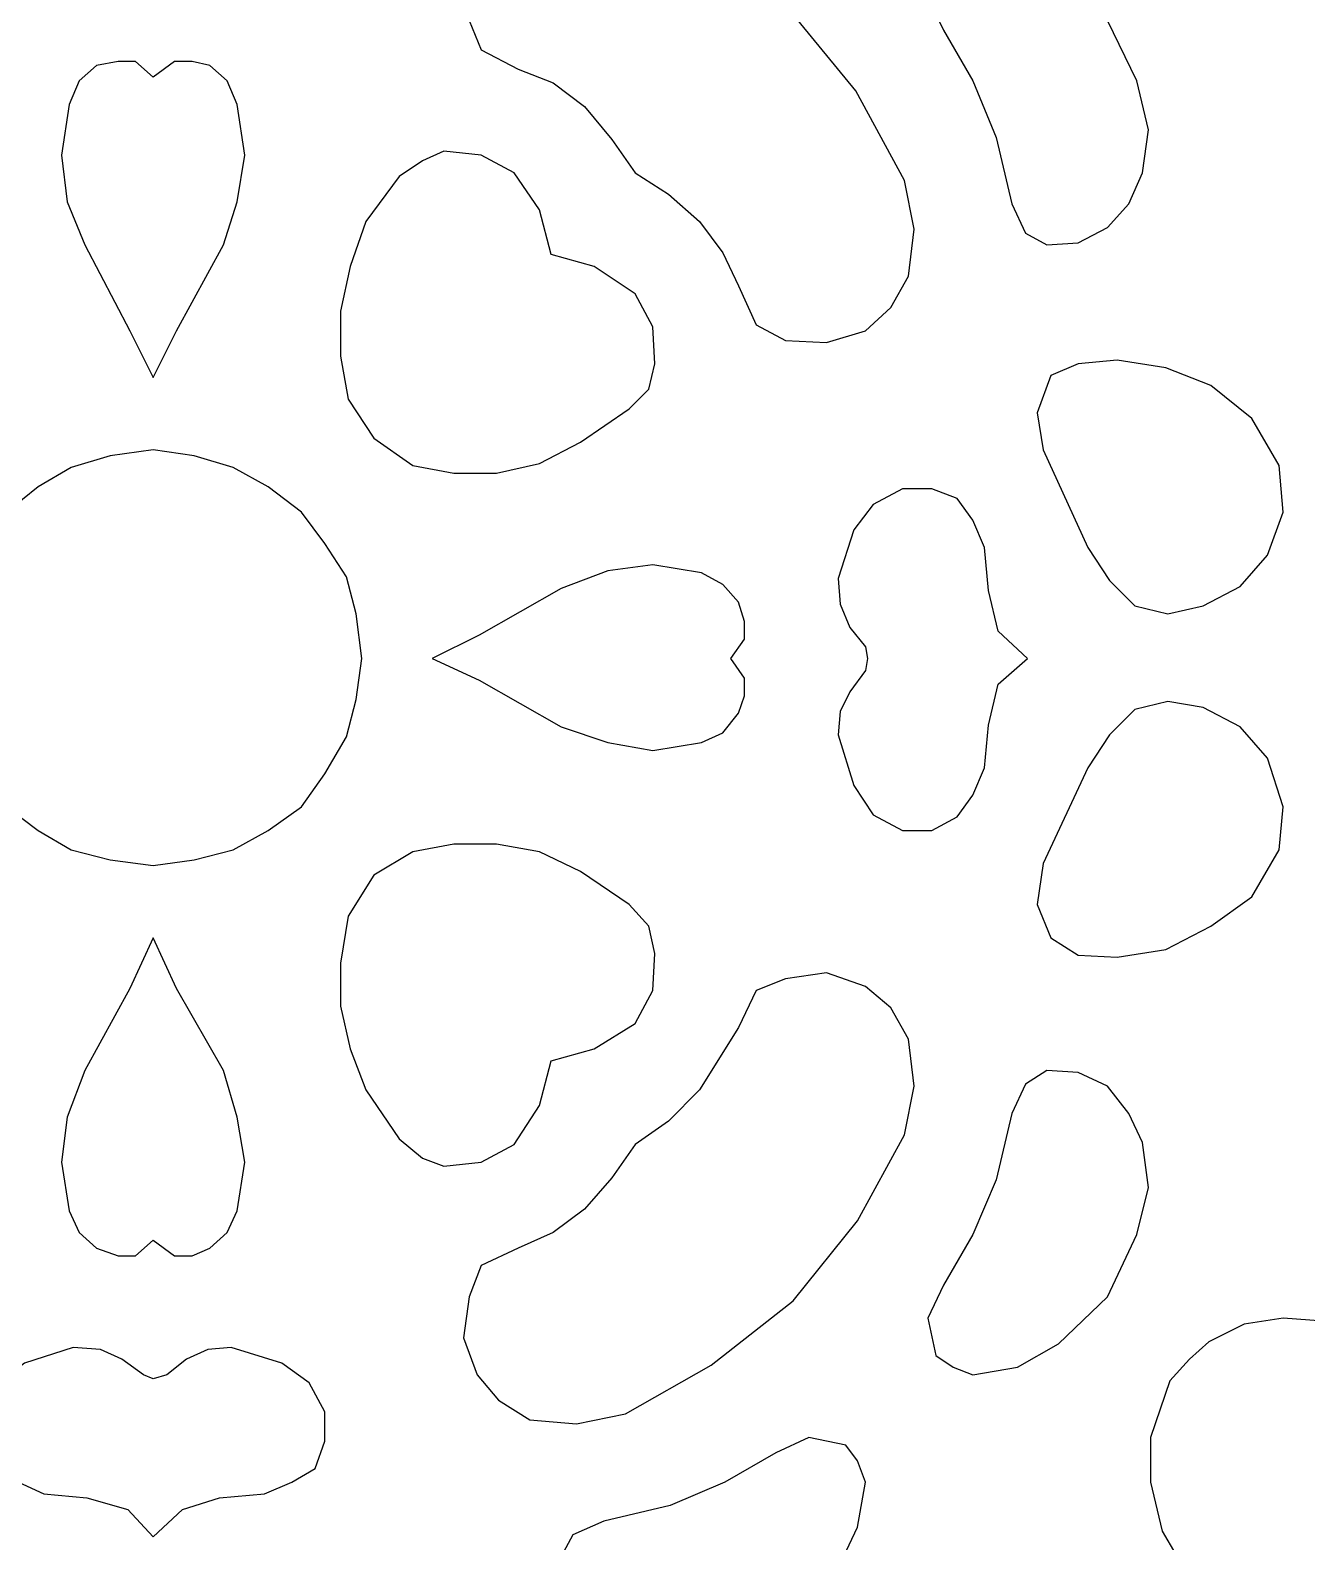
# Model space of a CAD drawing. Header units: centimetres. Extents: x 9.52 to 17.19, y -9 to -1.32.
# Drawn here: x 13.149 to 15.324, y -6.664 to -4.089 of the extents above; entities that cross this region are included whole.
import ezdxf

# ---------------------------------------------------------------- set-up
doc = ezdxf.new("R2010")
doc.units = ezdxf.units.CM
doc.header["$MEASUREMENT"] = 0
doc.layers.add('layer 1', color=7, linetype='Continuous')

msp = doc.modelspace()

# ---------------------------------------------------------------- linework, layer by layer
at = {"layer": 'layer 1', "color": 250}
for points, knots in [([(17.19217, -1.31538), (17.19217, -1.31538), (17.19217, -9.00021), (17.19217, -9.00021), (17.19217, -9.00021), (17.19217, -9.00021), (9.51732, -9.00021), (9.51732, -9.00021), (9.51732, -9.00021), (9.51732, -9.00021), (9.51732, -1.31538), (9.51732, -1.31538), (9.51732, -1.31538), (9.51732, -1.31538), (17.19217, -1.31538), (17.19217, -1.31538)], [0, 0, 0, 0, 0.2, 0.2, 0.2, 0.2, 0.4, 0.4, 0.4, 0.4, 0.6, 0.6, 0.6, 0.6, 1, 1, 1, 1]), ([(14.17942, -4.33145), (14.17942, -4.33145), (14.13952, -4.27492), (14.13952, -4.27492), (14.13952, -4.27492), (14.13952, -4.27492), (14.09296, -4.21839), (14.09296, -4.21839), (14.09296, -4.21839), (14.09296, -4.21839), (14.03976, -4.17848), (14.03976, -4.17848), (14.03976, -4.17848), (14.03976, -4.17848), (13.9799, -4.15521), (13.9799, -4.15521), (13.9799, -4.15521), (13.9799, -4.15521), (13.91672, -4.12196), (13.91672, -4.12196), (13.91672, -4.12196), (13.91672, -4.12196), (13.89677, -4.07207), (13.89677, -4.07207), (13.89677, -4.07207), (13.89677, -4.07207), (13.88679, -4.00224), (13.88679, -4.00224), (13.88679, -4.00224), (13.88679, -4.00224), (13.91007, -3.93241), (13.91007, -3.93241), (13.91007, -3.93241), (13.91007, -3.93241), (13.94665, -3.88918), (13.94665, -3.88918), (13.94665, -3.88918), (13.94665, -3.88918), (13.99986, -3.86258), (13.99986, -3.86258), (13.99986, -3.86258), (13.99986, -3.86258), (14.07967, -3.8526), (14.07967, -3.8526), (14.07967, -3.8526), (14.07967, -3.8526), (14.16279, -3.86591), (14.16279, -3.86591), (14.16279, -3.86591), (14.16279, -3.86591), (14.30911, -3.94903), (14.30911, -3.94903), (14.30911, -3.94903), (14.30911, -3.94903), (14.44877, -4.0621), (14.44877, -4.0621), (14.44877, -4.0621), (14.44877, -4.0621), (14.55518, -4.19179), (14.55518, -4.19179), (14.55518, -4.19179), (14.55518, -4.19179), (14.63832, -4.34475), (14.63832, -4.34475), (14.63832, -4.34475), (14.63832, -4.34475), (14.65494, -4.42789), (14.65494, -4.42789), (14.65494, -4.42789), (14.65494, -4.42789), (14.64497, -4.50769), (14.64497, -4.50769), (14.64497, -4.50769), (14.64497, -4.50769), (14.61504, -4.56089), (14.61504, -4.56089), (14.61504, -4.56089), (14.61504, -4.56089), (14.57181, -4.6008), (14.57181, -4.6008), (14.57181, -4.6008), (14.57181, -4.6008), (14.5053, -4.62075), (14.5053, -4.62075), (14.5053, -4.62075), (14.5053, -4.62075), (14.43547, -4.61743), (14.43547, -4.61743), (14.43547, -4.61743), (14.43547, -4.61743), (14.38559, -4.59082), (14.38559, -4.59082), (14.38559, -4.59082), (14.38559, -4.59082), (14.35567, -4.52432), (14.35567, -4.52432), (14.35567, -4.52432), (14.35567, -4.52432), (14.32906, -4.46779), (14.32906, -4.46779), (14.32906, -4.46779), (14.32906, -4.46779), (14.28916, -4.41458), (14.28916, -4.41458), (14.28916, -4.41458), (14.28916, -4.41458), (14.23595, -4.36803), (14.23595, -4.36803), (14.23595, -4.36803), (14.23595, -4.36803), (14.17942, -4.33145), (14.17942, -4.33145)], [0, 0, 0, 0, 0.0344828, 0.0344828, 0.0344828, 0.0344828, 0.0689655, 0.0689655, 0.0689655, 0.0689655, 0.1034483, 0.1034483, 0.1034483, 0.1034483, 0.137931, 0.137931, 0.137931, 0.137931, 0.1724138, 0.1724138, 0.1724138, 0.1724138, 0.2068966, 0.2068966, 0.2068966, 0.2068966, 0.2413793, 0.2413793, 0.2413793, 0.2413793, 0.2758621, 0.2758621, 0.2758621, 0.2758621, 0.3103448, 0.3103448, 0.3103448, 0.3103448, 0.3448276, 0.3448276, 0.3448276, 0.3448276, 0.3793103, 0.3793103, 0.3793103, 0.3793103, 0.4137931, 0.4137931, 0.4137931, 0.4137931, 0.4482759, 0.4482759, 0.4482759, 0.4482759, 0.4827586, 0.4827586, 0.4827586, 0.4827586, 0.5172414, 0.5172414, 0.5172414, 0.5172414, 0.5517241, 0.5517241, 0.5517241, 0.5517241, 0.5862069, 0.5862069, 0.5862069, 0.5862069, 0.6206897, 0.6206897, 0.6206897, 0.6206897, 0.6551724, 0.6551724, 0.6551724, 0.6551724, 0.6896552, 0.6896552, 0.6896552, 0.6896552, 0.7241379, 0.7241379, 0.7241379, 0.7241379, 0.7586207, 0.7586207, 0.7586207, 0.7586207, 0.7931034, 0.7931034, 0.7931034, 0.7931034, 0.8275862, 0.8275862, 0.8275862, 0.8275862, 0.862069, 0.862069, 0.862069, 0.862069, 0.8965517, 0.8965517, 0.8965517, 0.8965517, 0.9310345, 0.9310345, 0.9310345, 0.9310345, 1, 1, 1, 1]), ([(14.88107, -4.45448), (14.88107, -4.45448), (14.84449, -4.43453), (14.84449, -4.43453), (14.84449, -4.43453), (14.84449, -4.43453), (14.82121, -4.38465), (14.82121, -4.38465), (14.82121, -4.38465), (14.82121, -4.38465), (14.7946, -4.27159), (14.7946, -4.27159), (14.7946, -4.27159), (14.7946, -4.27159), (14.7547, -4.17516), (14.7547, -4.17516), (14.7547, -4.17516), (14.7547, -4.17516), (14.70482, -4.0887), (14.70482, -4.0887), (14.70482, -4.0887), (14.70482, -4.0887), (14.67822, -4.03217), (14.67822, -4.03217), (14.67822, -4.03217), (14.67822, -4.03217), (14.69152, -3.96566), (14.69152, -3.96566), (14.69152, -3.96566), (14.69152, -3.96566), (14.72145, -3.94571), (14.72145, -3.94571), (14.72145, -3.94571), (14.72145, -3.94571), (14.7547, -3.93574), (14.7547, -3.93574), (14.7547, -3.93574), (14.7547, -3.93574), (14.83119, -3.94571), (14.83119, -3.94571), (14.83119, -3.94571), (14.83119, -3.94571), (14.90102, -3.98894), (14.90102, -3.98894), (14.90102, -3.98894), (14.90102, -3.98894), (14.98415, -4.07207), (14.98415, -4.07207), (14.98415, -4.07207), (14.98415, -4.07207), (15.03403, -4.17516), (15.03403, -4.17516), (15.03403, -4.17516), (15.03403, -4.17516), (15.05398, -4.25829), (15.05398, -4.25829), (15.05398, -4.25829), (15.05398, -4.25829), (15.04401, -4.33145), (15.04401, -4.33145), (15.04401, -4.33145), (15.04401, -4.33145), (15.02073, -4.38465), (15.02073, -4.38465), (15.02073, -4.38465), (15.02073, -4.38465), (14.98415, -4.42456), (14.98415, -4.42456), (14.98415, -4.42456), (14.98415, -4.42456), (14.93427, -4.45116), (14.93427, -4.45116), (14.93427, -4.45116), (14.93427, -4.45116), (14.88107, -4.45448), (14.88107, -4.45448)], [0, 0, 0, 0, 0.05, 0.05, 0.05, 0.05, 0.1, 0.1, 0.1, 0.1, 0.15, 0.15, 0.15, 0.15, 0.2, 0.2, 0.2, 0.2, 0.25, 0.25, 0.25, 0.25, 0.3, 0.3, 0.3, 0.3, 0.35, 0.35, 0.35, 0.35, 0.4, 0.4, 0.4, 0.4, 0.45, 0.45, 0.45, 0.45, 0.5, 0.5, 0.5, 0.5, 0.55, 0.55, 0.55, 0.55, 0.6, 0.6, 0.6, 0.6, 0.65, 0.65, 0.65, 0.65, 0.7, 0.7, 0.7, 0.7, 0.75, 0.75, 0.75, 0.75, 0.8, 0.8, 0.8, 0.8, 0.85, 0.85, 0.85, 0.85, 0.9, 0.9, 0.9, 0.9, 1, 1, 1, 1]), ([(13.35807, -4.16851), (13.35807, -4.16851), (13.39464, -4.14191), (13.39464, -4.14191), (13.39464, -4.14191), (13.39464, -4.14191), (13.42457, -4.14191), (13.42457, -4.14191), (13.42457, -4.14191), (13.42457, -4.14191), (13.4545, -4.14855), (13.4545, -4.14855), (13.4545, -4.14855), (13.4545, -4.14855), (13.48443, -4.17516), (13.48443, -4.17516), (13.48443, -4.17516), (13.48443, -4.17516), (13.50106, -4.21506), (13.50106, -4.21506), (13.50106, -4.21506), (13.50106, -4.21506), (13.51435, -4.30152), (13.51435, -4.30152), (13.51435, -4.30152), (13.51435, -4.30152), (13.50106, -4.38133), (13.50106, -4.38133), (13.50106, -4.38133), (13.50106, -4.38133), (13.47778, -4.45448), (13.47778, -4.45448), (13.47778, -4.45448), (13.47778, -4.45448), (13.39797, -4.6008), (13.39797, -4.6008), (13.39797, -4.6008), (13.39797, -4.6008), (13.35807, -4.68061), (13.35807, -4.68061), (13.35807, -4.68061), (13.35807, -4.68061), (13.31816, -4.6008), (13.31816, -4.6008), (13.31816, -4.6008), (13.31816, -4.6008), (13.24168, -4.45448), (13.24168, -4.45448), (13.24168, -4.45448), (13.24168, -4.45448), (13.21175, -4.38133), (13.21175, -4.38133), (13.21175, -4.38133), (13.21175, -4.38133), (13.20178, -4.30152), (13.20178, -4.30152), (13.20178, -4.30152), (13.20178, -4.30152), (13.21508, -4.21506), (13.21508, -4.21506), (13.21508, -4.21506), (13.21508, -4.21506), (13.23171, -4.17516), (13.23171, -4.17516), (13.23171, -4.17516), (13.23171, -4.17516), (13.26164, -4.14855), (13.26164, -4.14855), (13.26164, -4.14855), (13.26164, -4.14855), (13.29821, -4.14191), (13.29821, -4.14191), (13.29821, -4.14191), (13.29821, -4.14191), (13.32814, -4.14191), (13.32814, -4.14191), (13.32814, -4.14191), (13.32814, -4.14191), (13.35807, -4.16851), (13.35807, -4.16851)], [0, 0, 0, 0, 0.047619, 0.047619, 0.047619, 0.047619, 0.0952381, 0.0952381, 0.0952381, 0.0952381, 0.1428571, 0.1428571, 0.1428571, 0.1428571, 0.1904762, 0.1904762, 0.1904762, 0.1904762, 0.2380952, 0.2380952, 0.2380952, 0.2380952, 0.2857143, 0.2857143, 0.2857143, 0.2857143, 0.3333333, 0.3333333, 0.3333333, 0.3333333, 0.3809524, 0.3809524, 0.3809524, 0.3809524, 0.4285714, 0.4285714, 0.4285714, 0.4285714, 0.4761905, 0.4761905, 0.4761905, 0.4761905, 0.5238095, 0.5238095, 0.5238095, 0.5238095, 0.5714286, 0.5714286, 0.5714286, 0.5714286, 0.6190476, 0.6190476, 0.6190476, 0.6190476, 0.6666667, 0.6666667, 0.6666667, 0.6666667, 0.7142857, 0.7142857, 0.7142857, 0.7142857, 0.7619048, 0.7619048, 0.7619048, 0.7619048, 0.8095238, 0.8095238, 0.8095238, 0.8095238, 0.8571429, 0.8571429, 0.8571429, 0.8571429, 0.9047619, 0.9047619, 0.9047619, 0.9047619, 1, 1, 1, 1]), ([(13.6906, -4.71718), (13.6906, -4.71718), (13.6773, -4.64403), (13.6773, -4.64403), (13.6773, -4.64403), (13.6773, -4.64403), (13.6773, -4.56755), (13.6773, -4.56755), (13.6773, -4.56755), (13.6773, -4.56755), (13.69393, -4.49106), (13.69393, -4.49106), (13.69393, -4.49106), (13.69393, -4.49106), (13.72052, -4.41458), (13.72052, -4.41458), (13.72052, -4.41458), (13.72052, -4.41458), (13.77706, -4.3381), (13.77706, -4.3381), (13.77706, -4.3381), (13.77706, -4.3381), (13.81696, -4.3115), (13.81696, -4.3115), (13.81696, -4.3115), (13.81696, -4.3115), (13.85354, -4.29487), (13.85354, -4.29487), (13.85354, -4.29487), (13.85354, -4.29487), (13.91672, -4.30152), (13.91672, -4.30152), (13.91672, -4.30152), (13.91672, -4.30152), (13.97325, -4.33145), (13.97325, -4.33145), (13.97325, -4.33145), (13.97325, -4.33145), (14.01648, -4.39463), (14.01648, -4.39463), (14.01648, -4.39463), (14.01648, -4.39463), (14.03643, -4.47111), (14.03643, -4.47111), (14.03643, -4.47111), (14.03643, -4.47111), (14.10959, -4.49106), (14.10959, -4.49106), (14.10959, -4.49106), (14.10959, -4.49106), (14.17942, -4.53762), (14.17942, -4.53762), (14.17942, -4.53762), (14.17942, -4.53762), (14.20935, -4.59415), (14.20935, -4.59415), (14.20935, -4.59415), (14.20935, -4.59415), (14.21267, -4.65733), (14.21267, -4.65733), (14.21267, -4.65733), (14.21267, -4.65733), (14.2027, -4.70056), (14.2027, -4.70056), (14.2027, -4.70056), (14.2027, -4.70056), (14.16945, -4.73381), (14.16945, -4.73381), (14.16945, -4.73381), (14.16945, -4.73381), (14.08631, -4.79034), (14.08631, -4.79034), (14.08631, -4.79034), (14.08631, -4.79034), (14.01648, -4.82692), (14.01648, -4.82692), (14.01648, -4.82692), (14.01648, -4.82692), (13.94333, -4.84355), (13.94333, -4.84355), (13.94333, -4.84355), (13.94333, -4.84355), (13.87017, -4.84355), (13.87017, -4.84355), (13.87017, -4.84355), (13.87017, -4.84355), (13.80033, -4.83025), (13.80033, -4.83025), (13.80033, -4.83025), (13.80033, -4.83025), (13.73383, -4.78369), (13.73383, -4.78369), (13.73383, -4.78369), (13.73383, -4.78369), (13.6906, -4.71718), (13.6906, -4.71718)], [0, 0, 0, 0, 0.04, 0.04, 0.04, 0.04, 0.08, 0.08, 0.08, 0.08, 0.12, 0.12, 0.12, 0.12, 0.16, 0.16, 0.16, 0.16, 0.2, 0.2, 0.2, 0.2, 0.24, 0.24, 0.24, 0.24, 0.28, 0.28, 0.28, 0.28, 0.32, 0.32, 0.32, 0.32, 0.36, 0.36, 0.36, 0.36, 0.4, 0.4, 0.4, 0.4, 0.44, 0.44, 0.44, 0.44, 0.48, 0.48, 0.48, 0.48, 0.52, 0.52, 0.52, 0.52, 0.56, 0.56, 0.56, 0.56, 0.6, 0.6, 0.6, 0.6, 0.64, 0.64, 0.64, 0.64, 0.68, 0.68, 0.68, 0.68, 0.72, 0.72, 0.72, 0.72, 0.76, 0.76, 0.76, 0.76, 0.8, 0.8, 0.8, 0.8, 0.84, 0.84, 0.84, 0.84, 0.88, 0.88, 0.88, 0.88, 0.92, 0.92, 0.92, 0.92, 1, 1, 1, 1]), ([(14.88772, -4.67728), (14.88772, -4.67728), (14.93427, -4.65733), (14.93427, -4.65733), (14.93427, -4.65733), (14.93427, -4.65733), (15.00078, -4.65068), (15.00078, -4.65068), (15.00078, -4.65068), (15.00078, -4.65068), (15.08391, -4.66398), (15.08391, -4.66398), (15.08391, -4.66398), (15.08391, -4.66398), (15.16039, -4.69391), (15.16039, -4.69391), (15.16039, -4.69391), (15.16039, -4.69391), (15.23023, -4.75044), (15.23023, -4.75044), (15.23023, -4.75044), (15.23023, -4.75044), (15.27678, -4.83025), (15.27678, -4.83025), (15.27678, -4.83025), (15.27678, -4.83025), (15.28343, -4.91006), (15.28343, -4.91006), (15.28343, -4.91006), (15.28343, -4.91006), (15.25683, -4.98321), (15.25683, -4.98321), (15.25683, -4.98321), (15.25683, -4.98321), (15.21027, -5.03642), (15.21027, -5.03642), (15.21027, -5.03642), (15.21027, -5.03642), (15.14709, -5.06967), (15.14709, -5.06967), (15.14709, -5.06967), (15.14709, -5.06967), (15.08724, -5.08297), (15.08724, -5.08297), (15.08724, -5.08297), (15.08724, -5.08297), (15.0307, -5.06967), (15.0307, -5.06967), (15.0307, -5.06967), (15.0307, -5.06967), (14.98748, -5.02644), (14.98748, -5.02644), (14.98748, -5.02644), (14.98748, -5.02644), (14.9509, -4.96991), (14.9509, -4.96991), (14.9509, -4.96991), (14.9509, -4.96991), (14.87441, -4.80365), (14.87441, -4.80365), (14.87441, -4.80365), (14.87441, -4.80365), (14.86444, -4.74046), (14.86444, -4.74046), (14.86444, -4.74046), (14.86444, -4.74046), (14.88772, -4.67728), (14.88772, -4.67728)], [0, 0, 0, 0, 0.0555556, 0.0555556, 0.0555556, 0.0555556, 0.1111111, 0.1111111, 0.1111111, 0.1111111, 0.1666667, 0.1666667, 0.1666667, 0.1666667, 0.2222222, 0.2222222, 0.2222222, 0.2222222, 0.2777778, 0.2777778, 0.2777778, 0.2777778, 0.3333333, 0.3333333, 0.3333333, 0.3333333, 0.3888889, 0.3888889, 0.3888889, 0.3888889, 0.4444444, 0.4444444, 0.4444444, 0.4444444, 0.5, 0.5, 0.5, 0.5, 0.5555556, 0.5555556, 0.5555556, 0.5555556, 0.6111111, 0.6111111, 0.6111111, 0.6111111, 0.6666667, 0.6666667, 0.6666667, 0.6666667, 0.7222222, 0.7222222, 0.7222222, 0.7222222, 0.7777778, 0.7777778, 0.7777778, 0.7777778, 0.8333333, 0.8333333, 0.8333333, 0.8333333, 0.8888889, 0.8888889, 0.8888889, 0.8888889, 1, 1, 1, 1]), ([(13.71388, -5.15945), (13.71388, -5.15945), (13.7039, -5.22929), (13.7039, -5.22929), (13.7039, -5.22929), (13.7039, -5.22929), (13.68728, -5.29247), (13.68728, -5.29247), (13.68728, -5.29247), (13.68728, -5.29247), (13.65069, -5.35565), (13.65069, -5.35565), (13.65069, -5.35565), (13.65069, -5.35565), (13.61079, -5.41218), (13.61079, -5.41218), (13.61079, -5.41218), (13.61079, -5.41218), (13.55426, -5.45209), (13.55426, -5.45209), (13.55426, -5.45209), (13.55426, -5.45209), (13.4944, -5.48534), (13.4944, -5.48534), (13.4944, -5.48534), (13.4944, -5.48534), (13.4279, -5.50196), (13.4279, -5.50196), (13.4279, -5.50196), (13.4279, -5.50196), (13.35807, -5.51194), (13.35807, -5.51194), (13.35807, -5.51194), (13.35807, -5.51194), (13.28491, -5.50196), (13.28491, -5.50196), (13.28491, -5.50196), (13.28491, -5.50196), (13.2184, -5.48534), (13.2184, -5.48534), (13.2184, -5.48534), (13.2184, -5.48534), (13.16187, -5.45209), (13.16187, -5.45209), (13.16187, -5.45209), (13.16187, -5.45209), (13.10867, -5.41218), (13.10867, -5.41218), (13.10867, -5.41218), (13.10867, -5.41218), (13.06545, -5.35565), (13.06545, -5.35565), (13.06545, -5.35565), (13.06545, -5.35565), (13.03551, -5.29247), (13.03551, -5.29247), (13.03551, -5.29247), (13.03551, -5.29247), (13.00891, -5.22929), (13.00891, -5.22929), (13.00891, -5.22929), (13.00891, -5.22929), (13.00559, -5.15945), (13.00559, -5.15945), (13.00559, -5.15945), (13.00559, -5.15945), (13.00891, -5.08297), (13.00891, -5.08297), (13.00891, -5.08297), (13.00891, -5.08297), (13.03551, -5.01979), (13.03551, -5.01979), (13.03551, -5.01979), (13.03551, -5.01979), (13.06545, -4.96326), (13.06545, -4.96326), (13.06545, -4.96326), (13.06545, -4.96326), (13.10867, -4.91006), (13.10867, -4.91006), (13.10867, -4.91006), (13.10867, -4.91006), (13.16187, -4.86682), (13.16187, -4.86682), (13.16187, -4.86682), (13.16187, -4.86682), (13.2184, -4.83357), (13.2184, -4.83357), (13.2184, -4.83357), (13.2184, -4.83357), (13.28491, -4.81362), (13.28491, -4.81362), (13.28491, -4.81362), (13.28491, -4.81362), (13.35807, -4.80365), (13.35807, -4.80365), (13.35807, -4.80365), (13.35807, -4.80365), (13.4279, -4.81362), (13.4279, -4.81362), (13.4279, -4.81362), (13.4279, -4.81362), (13.4944, -4.83357), (13.4944, -4.83357), (13.4944, -4.83357), (13.4944, -4.83357), (13.55426, -4.86682), (13.55426, -4.86682), (13.55426, -4.86682), (13.55426, -4.86682), (13.61079, -4.91006), (13.61079, -4.91006), (13.61079, -4.91006), (13.61079, -4.91006), (13.65069, -4.96326), (13.65069, -4.96326), (13.65069, -4.96326), (13.65069, -4.96326), (13.68728, -5.01979), (13.68728, -5.01979), (13.68728, -5.01979), (13.68728, -5.01979), (13.7039, -5.08297), (13.7039, -5.08297), (13.7039, -5.08297), (13.7039, -5.08297), (13.71388, -5.15945), (13.71388, -5.15945)], [0, 0, 0, 0, 0.030303, 0.030303, 0.030303, 0.030303, 0.0606061, 0.0606061, 0.0606061, 0.0606061, 0.0909091, 0.0909091, 0.0909091, 0.0909091, 0.1212121, 0.1212121, 0.1212121, 0.1212121, 0.1515152, 0.1515152, 0.1515152, 0.1515152, 0.1818182, 0.1818182, 0.1818182, 0.1818182, 0.2121212, 0.2121212, 0.2121212, 0.2121212, 0.2424242, 0.2424242, 0.2424242, 0.2424242, 0.2727273, 0.2727273, 0.2727273, 0.2727273, 0.3030303, 0.3030303, 0.3030303, 0.3030303, 0.3333333, 0.3333333, 0.3333333, 0.3333333, 0.3636364, 0.3636364, 0.3636364, 0.3636364, 0.3939394, 0.3939394, 0.3939394, 0.3939394, 0.4242424, 0.4242424, 0.4242424, 0.4242424, 0.4545455, 0.4545455, 0.4545455, 0.4545455, 0.4848485, 0.4848485, 0.4848485, 0.4848485, 0.5151515, 0.5151515, 0.5151515, 0.5151515, 0.5454545, 0.5454545, 0.5454545, 0.5454545, 0.5757576, 0.5757576, 0.5757576, 0.5757576, 0.6060606, 0.6060606, 0.6060606, 0.6060606, 0.6363636, 0.6363636, 0.6363636, 0.6363636, 0.6666667, 0.6666667, 0.6666667, 0.6666667, 0.6969697, 0.6969697, 0.6969697, 0.6969697, 0.7272727, 0.7272727, 0.7272727, 0.7272727, 0.7575758, 0.7575758, 0.7575758, 0.7575758, 0.7878788, 0.7878788, 0.7878788, 0.7878788, 0.8181818, 0.8181818, 0.8181818, 0.8181818, 0.8484848, 0.8484848, 0.8484848, 0.8484848, 0.8787879, 0.8787879, 0.8787879, 0.8787879, 0.9090909, 0.9090909, 0.9090909, 0.9090909, 0.9393939, 0.9393939, 0.9393939, 0.9393939, 1, 1, 1, 1]), ([(14.84782, -5.15945), (14.84782, -5.15945), (14.79793, -5.20268), (14.79793, -5.20268), (14.79793, -5.20268), (14.79793, -5.20268), (14.78131, -5.27251), (14.78131, -5.27251), (14.78131, -5.27251), (14.78131, -5.27251), (14.77465, -5.34567), (14.77465, -5.34567), (14.77465, -5.34567), (14.77465, -5.34567), (14.7547, -5.39223), (14.7547, -5.39223), (14.7547, -5.39223), (14.7547, -5.39223), (14.7281, -5.4288), (14.7281, -5.4288), (14.7281, -5.4288), (14.7281, -5.4288), (14.68487, -5.45209), (14.68487, -5.45209), (14.68487, -5.45209), (14.68487, -5.45209), (14.63499, -5.45209), (14.63499, -5.45209), (14.63499, -5.45209), (14.63499, -5.45209), (14.58511, -5.42548), (14.58511, -5.42548), (14.58511, -5.42548), (14.58511, -5.42548), (14.55186, -5.3756), (14.55186, -5.3756), (14.55186, -5.3756), (14.55186, -5.3756), (14.52526, -5.28914), (14.52526, -5.28914), (14.52526, -5.28914), (14.52526, -5.28914), (14.52858, -5.24924), (14.52858, -5.24924), (14.52858, -5.24924), (14.52858, -5.24924), (14.54521, -5.21599), (14.54521, -5.21599), (14.54521, -5.21599), (14.54521, -5.21599), (14.57181, -5.17941), (14.57181, -5.17941), (14.57181, -5.17941), (14.57181, -5.17941), (14.57514, -5.15945), (14.57514, -5.15945), (14.57514, -5.15945), (14.57514, -5.15945), (14.57181, -5.1395), (14.57181, -5.1395), (14.57181, -5.1395), (14.57181, -5.1395), (14.54521, -5.10625), (14.54521, -5.10625), (14.54521, -5.10625), (14.54521, -5.10625), (14.52858, -5.06635), (14.52858, -5.06635), (14.52858, -5.06635), (14.52858, -5.06635), (14.52526, -5.02311), (14.52526, -5.02311), (14.52526, -5.02311), (14.52526, -5.02311), (14.55186, -4.93999), (14.55186, -4.93999), (14.55186, -4.93999), (14.55186, -4.93999), (14.58511, -4.89675), (14.58511, -4.89675), (14.58511, -4.89675), (14.58511, -4.89675), (14.63499, -4.87015), (14.63499, -4.87015), (14.63499, -4.87015), (14.63499, -4.87015), (14.68487, -4.87015), (14.68487, -4.87015), (14.68487, -4.87015), (14.68487, -4.87015), (14.7281, -4.88677), (14.7281, -4.88677), (14.7281, -4.88677), (14.7281, -4.88677), (14.7547, -4.92336), (14.7547, -4.92336), (14.7547, -4.92336), (14.7547, -4.92336), (14.77465, -4.96991), (14.77465, -4.96991), (14.77465, -4.96991), (14.77465, -4.96991), (14.78131, -5.04307), (14.78131, -5.04307), (14.78131, -5.04307), (14.78131, -5.04307), (14.79793, -5.1129), (14.79793, -5.1129), (14.79793, -5.1129), (14.79793, -5.1129), (14.84782, -5.15945), (14.84782, -5.15945)], [0, 0, 0, 0, 0.0344828, 0.0344828, 0.0344828, 0.0344828, 0.0689655, 0.0689655, 0.0689655, 0.0689655, 0.1034483, 0.1034483, 0.1034483, 0.1034483, 0.137931, 0.137931, 0.137931, 0.137931, 0.1724138, 0.1724138, 0.1724138, 0.1724138, 0.2068966, 0.2068966, 0.2068966, 0.2068966, 0.2413793, 0.2413793, 0.2413793, 0.2413793, 0.2758621, 0.2758621, 0.2758621, 0.2758621, 0.3103448, 0.3103448, 0.3103448, 0.3103448, 0.3448276, 0.3448276, 0.3448276, 0.3448276, 0.3793103, 0.3793103, 0.3793103, 0.3793103, 0.4137931, 0.4137931, 0.4137931, 0.4137931, 0.4482759, 0.4482759, 0.4482759, 0.4482759, 0.4827586, 0.4827586, 0.4827586, 0.4827586, 0.5172414, 0.5172414, 0.5172414, 0.5172414, 0.5517241, 0.5517241, 0.5517241, 0.5517241, 0.5862069, 0.5862069, 0.5862069, 0.5862069, 0.6206897, 0.6206897, 0.6206897, 0.6206897, 0.6551724, 0.6551724, 0.6551724, 0.6551724, 0.6896552, 0.6896552, 0.6896552, 0.6896552, 0.7241379, 0.7241379, 0.7241379, 0.7241379, 0.7586207, 0.7586207, 0.7586207, 0.7586207, 0.7931034, 0.7931034, 0.7931034, 0.7931034, 0.8275862, 0.8275862, 0.8275862, 0.8275862, 0.862069, 0.862069, 0.862069, 0.862069, 0.8965517, 0.8965517, 0.8965517, 0.8965517, 0.9310345, 0.9310345, 0.9310345, 0.9310345, 1, 1, 1, 1]), ([(14.34236, -5.15945), (14.34236, -5.15945), (14.36564, -5.19271), (14.36564, -5.19271), (14.36564, -5.19271), (14.36564, -5.19271), (14.36564, -5.22263), (14.36564, -5.22263), (14.36564, -5.22263), (14.36564, -5.22263), (14.35567, -5.25256), (14.35567, -5.25256), (14.35567, -5.25256), (14.35567, -5.25256), (14.32906, -5.28582), (14.32906, -5.28582), (14.32906, -5.28582), (14.32906, -5.28582), (14.29248, -5.30244), (14.29248, -5.30244), (14.29248, -5.30244), (14.29248, -5.30244), (14.20935, -5.31575), (14.20935, -5.31575), (14.20935, -5.31575), (14.20935, -5.31575), (14.13287, -5.30244), (14.13287, -5.30244), (14.13287, -5.30244), (14.13287, -5.30244), (14.05307, -5.27584), (14.05307, -5.27584), (14.05307, -5.27584), (14.05307, -5.27584), (13.9134, -5.19604), (13.9134, -5.19604), (13.9134, -5.19604), (13.9134, -5.19604), (13.83359, -5.15945), (13.83359, -5.15945), (13.83359, -5.15945), (13.83359, -5.15945), (13.9134, -5.11955), (13.9134, -5.11955), (13.9134, -5.11955), (13.9134, -5.11955), (14.05307, -5.03974), (14.05307, -5.03974), (14.05307, -5.03974), (14.05307, -5.03974), (14.13287, -5.00982), (14.13287, -5.00982), (14.13287, -5.00982), (14.13287, -5.00982), (14.20935, -4.99984), (14.20935, -4.99984), (14.20935, -4.99984), (14.20935, -4.99984), (14.29248, -5.01314), (14.29248, -5.01314), (14.29248, -5.01314), (14.29248, -5.01314), (14.32906, -5.03309), (14.32906, -5.03309), (14.32906, -5.03309), (14.32906, -5.03309), (14.35567, -5.06302), (14.35567, -5.06302), (14.35567, -5.06302), (14.35567, -5.06302), (14.36564, -5.09627), (14.36564, -5.09627), (14.36564, -5.09627), (14.36564, -5.09627), (14.36564, -5.1262), (14.36564, -5.1262), (14.36564, -5.1262), (14.36564, -5.1262), (14.34236, -5.15945), (14.34236, -5.15945)], [0, 0, 0, 0, 0.047619, 0.047619, 0.047619, 0.047619, 0.0952381, 0.0952381, 0.0952381, 0.0952381, 0.1428571, 0.1428571, 0.1428571, 0.1428571, 0.1904762, 0.1904762, 0.1904762, 0.1904762, 0.2380952, 0.2380952, 0.2380952, 0.2380952, 0.2857143, 0.2857143, 0.2857143, 0.2857143, 0.3333333, 0.3333333, 0.3333333, 0.3333333, 0.3809524, 0.3809524, 0.3809524, 0.3809524, 0.4285714, 0.4285714, 0.4285714, 0.4285714, 0.4761905, 0.4761905, 0.4761905, 0.4761905, 0.5238095, 0.5238095, 0.5238095, 0.5238095, 0.5714286, 0.5714286, 0.5714286, 0.5714286, 0.6190476, 0.6190476, 0.6190476, 0.6190476, 0.6666667, 0.6666667, 0.6666667, 0.6666667, 0.7142857, 0.7142857, 0.7142857, 0.7142857, 0.7619048, 0.7619048, 0.7619048, 0.7619048, 0.8095238, 0.8095238, 0.8095238, 0.8095238, 0.8571429, 0.8571429, 0.8571429, 0.8571429, 0.9047619, 0.9047619, 0.9047619, 0.9047619, 1, 1, 1, 1]), ([(14.88772, -5.63497), (14.88772, -5.63497), (14.86444, -5.57845), (14.86444, -5.57845), (14.86444, -5.57845), (14.86444, -5.57845), (14.87441, -5.50861), (14.87441, -5.50861), (14.87441, -5.50861), (14.87441, -5.50861), (14.9509, -5.34567), (14.9509, -5.34567), (14.9509, -5.34567), (14.9509, -5.34567), (14.98748, -5.28914), (14.98748, -5.28914), (14.98748, -5.28914), (14.98748, -5.28914), (15.0307, -5.24591), (15.0307, -5.24591), (15.0307, -5.24591), (15.0307, -5.24591), (15.08724, -5.23261), (15.08724, -5.23261), (15.08724, -5.23261), (15.08724, -5.23261), (15.14709, -5.24259), (15.14709, -5.24259), (15.14709, -5.24259), (15.14709, -5.24259), (15.21027, -5.27584), (15.21027, -5.27584), (15.21027, -5.27584), (15.21027, -5.27584), (15.25683, -5.32904), (15.25683, -5.32904), (15.25683, -5.32904), (15.25683, -5.32904), (15.28343, -5.41218), (15.28343, -5.41218), (15.28343, -5.41218), (15.28343, -5.41218), (15.27678, -5.48534), (15.27678, -5.48534), (15.27678, -5.48534), (15.27678, -5.48534), (15.23023, -5.56514), (15.23023, -5.56514), (15.23023, -5.56514), (15.23023, -5.56514), (15.16039, -5.61502), (15.16039, -5.61502), (15.16039, -5.61502), (15.16039, -5.61502), (15.08391, -5.65492), (15.08391, -5.65492), (15.08391, -5.65492), (15.08391, -5.65492), (15.00078, -5.66823), (15.00078, -5.66823), (15.00078, -5.66823), (15.00078, -5.66823), (14.93427, -5.6649), (14.93427, -5.6649), (14.93427, -5.6649), (14.93427, -5.6649), (14.88772, -5.63497), (14.88772, -5.63497)], [0, 0, 0, 0, 0.0555556, 0.0555556, 0.0555556, 0.0555556, 0.1111111, 0.1111111, 0.1111111, 0.1111111, 0.1666667, 0.1666667, 0.1666667, 0.1666667, 0.2222222, 0.2222222, 0.2222222, 0.2222222, 0.2777778, 0.2777778, 0.2777778, 0.2777778, 0.3333333, 0.3333333, 0.3333333, 0.3333333, 0.3888889, 0.3888889, 0.3888889, 0.3888889, 0.4444444, 0.4444444, 0.4444444, 0.4444444, 0.5, 0.5, 0.5, 0.5, 0.5555556, 0.5555556, 0.5555556, 0.5555556, 0.6111111, 0.6111111, 0.6111111, 0.6111111, 0.6666667, 0.6666667, 0.6666667, 0.6666667, 0.7222222, 0.7222222, 0.7222222, 0.7222222, 0.7777778, 0.7777778, 0.7777778, 0.7777778, 0.8333333, 0.8333333, 0.8333333, 0.8333333, 0.8888889, 0.8888889, 0.8888889, 0.8888889, 1, 1, 1, 1]), ([(13.6906, -5.5984), (13.6906, -5.5984), (13.73383, -5.52856), (13.73383, -5.52856), (13.73383, -5.52856), (13.73383, -5.52856), (13.80033, -5.48866), (13.80033, -5.48866), (13.80033, -5.48866), (13.80033, -5.48866), (13.87017, -5.47536), (13.87017, -5.47536), (13.87017, -5.47536), (13.87017, -5.47536), (13.94333, -5.47536), (13.94333, -5.47536), (13.94333, -5.47536), (13.94333, -5.47536), (14.01648, -5.48866), (14.01648, -5.48866), (14.01648, -5.48866), (14.01648, -5.48866), (14.08631, -5.52192), (14.08631, -5.52192), (14.08631, -5.52192), (14.08631, -5.52192), (14.16945, -5.57845), (14.16945, -5.57845), (14.16945, -5.57845), (14.16945, -5.57845), (14.2027, -5.61502), (14.2027, -5.61502), (14.2027, -5.61502), (14.2027, -5.61502), (14.21267, -5.66158), (14.21267, -5.66158), (14.21267, -5.66158), (14.21267, -5.66158), (14.20935, -5.72476), (14.20935, -5.72476), (14.20935, -5.72476), (14.20935, -5.72476), (14.17942, -5.78129), (14.17942, -5.78129), (14.17942, -5.78129), (14.17942, -5.78129), (14.10959, -5.82452), (14.10959, -5.82452), (14.10959, -5.82452), (14.10959, -5.82452), (14.03643, -5.84447), (14.03643, -5.84447), (14.03643, -5.84447), (14.03643, -5.84447), (14.01648, -5.92095), (14.01648, -5.92095), (14.01648, -5.92095), (14.01648, -5.92095), (13.97325, -5.98746), (13.97325, -5.98746), (13.97325, -5.98746), (13.97325, -5.98746), (13.91672, -6.01739), (13.91672, -6.01739), (13.91672, -6.01739), (13.91672, -6.01739), (13.85354, -6.02404), (13.85354, -6.02404), (13.85354, -6.02404), (13.85354, -6.02404), (13.81696, -6.01074), (13.81696, -6.01074), (13.81696, -6.01074), (13.81696, -6.01074), (13.77706, -5.97748), (13.77706, -5.97748), (13.77706, -5.97748), (13.77706, -5.97748), (13.72052, -5.89435), (13.72052, -5.89435), (13.72052, -5.89435), (13.72052, -5.89435), (13.69393, -5.82452), (13.69393, -5.82452), (13.69393, -5.82452), (13.69393, -5.82452), (13.6773, -5.75136), (13.6773, -5.75136), (13.6773, -5.75136), (13.6773, -5.75136), (13.6773, -5.67821), (13.6773, -5.67821), (13.6773, -5.67821), (13.6773, -5.67821), (13.6906, -5.5984), (13.6906, -5.5984)], [0, 0, 0, 0, 0.04, 0.04, 0.04, 0.04, 0.08, 0.08, 0.08, 0.08, 0.12, 0.12, 0.12, 0.12, 0.16, 0.16, 0.16, 0.16, 0.2, 0.2, 0.2, 0.2, 0.24, 0.24, 0.24, 0.24, 0.28, 0.28, 0.28, 0.28, 0.32, 0.32, 0.32, 0.32, 0.36, 0.36, 0.36, 0.36, 0.4, 0.4, 0.4, 0.4, 0.44, 0.44, 0.44, 0.44, 0.48, 0.48, 0.48, 0.48, 0.52, 0.52, 0.52, 0.52, 0.56, 0.56, 0.56, 0.56, 0.6, 0.6, 0.6, 0.6, 0.64, 0.64, 0.64, 0.64, 0.68, 0.68, 0.68, 0.68, 0.72, 0.72, 0.72, 0.72, 0.76, 0.76, 0.76, 0.76, 0.8, 0.8, 0.8, 0.8, 0.84, 0.84, 0.84, 0.84, 0.88, 0.88, 0.88, 0.88, 0.92, 0.92, 0.92, 0.92, 1, 1, 1, 1]), ([(13.35807, -6.1504), (13.35807, -6.1504), (13.32814, -6.177), (13.32814, -6.177), (13.32814, -6.177), (13.32814, -6.177), (13.29821, -6.177), (13.29821, -6.177), (13.29821, -6.177), (13.29821, -6.177), (13.26164, -6.1637), (13.26164, -6.1637), (13.26164, -6.1637), (13.26164, -6.1637), (13.23171, -6.1371), (13.23171, -6.1371), (13.23171, -6.1371), (13.23171, -6.1371), (13.21508, -6.10052), (13.21508, -6.10052), (13.21508, -6.10052), (13.21508, -6.10052), (13.20178, -6.01739), (13.20178, -6.01739), (13.20178, -6.01739), (13.20178, -6.01739), (13.21175, -5.9409), (13.21175, -5.9409), (13.21175, -5.9409), (13.21175, -5.9409), (13.24168, -5.8611), (13.24168, -5.8611), (13.24168, -5.8611), (13.24168, -5.8611), (13.31816, -5.72143), (13.31816, -5.72143), (13.31816, -5.72143), (13.31816, -5.72143), (13.35807, -5.63497), (13.35807, -5.63497), (13.35807, -5.63497), (13.35807, -5.63497), (13.39797, -5.72143), (13.39797, -5.72143), (13.39797, -5.72143), (13.39797, -5.72143), (13.47778, -5.8611), (13.47778, -5.8611), (13.47778, -5.8611), (13.47778, -5.8611), (13.50106, -5.9409), (13.50106, -5.9409), (13.50106, -5.9409), (13.50106, -5.9409), (13.51435, -6.01739), (13.51435, -6.01739), (13.51435, -6.01739), (13.51435, -6.01739), (13.50106, -6.10052), (13.50106, -6.10052), (13.50106, -6.10052), (13.50106, -6.10052), (13.48443, -6.1371), (13.48443, -6.1371), (13.48443, -6.1371), (13.48443, -6.1371), (13.4545, -6.1637), (13.4545, -6.1637), (13.4545, -6.1637), (13.4545, -6.1637), (13.42457, -6.177), (13.42457, -6.177), (13.42457, -6.177), (13.42457, -6.177), (13.39464, -6.177), (13.39464, -6.177), (13.39464, -6.177), (13.39464, -6.177), (13.35807, -6.1504), (13.35807, -6.1504)], [0, 0, 0, 0, 0.047619, 0.047619, 0.047619, 0.047619, 0.0952381, 0.0952381, 0.0952381, 0.0952381, 0.1428571, 0.1428571, 0.1428571, 0.1428571, 0.1904762, 0.1904762, 0.1904762, 0.1904762, 0.2380952, 0.2380952, 0.2380952, 0.2380952, 0.2857143, 0.2857143, 0.2857143, 0.2857143, 0.3333333, 0.3333333, 0.3333333, 0.3333333, 0.3809524, 0.3809524, 0.3809524, 0.3809524, 0.4285714, 0.4285714, 0.4285714, 0.4285714, 0.4761905, 0.4761905, 0.4761905, 0.4761905, 0.5238095, 0.5238095, 0.5238095, 0.5238095, 0.5714286, 0.5714286, 0.5714286, 0.5714286, 0.6190476, 0.6190476, 0.6190476, 0.6190476, 0.6666667, 0.6666667, 0.6666667, 0.6666667, 0.7142857, 0.7142857, 0.7142857, 0.7142857, 0.7619048, 0.7619048, 0.7619048, 0.7619048, 0.8095238, 0.8095238, 0.8095238, 0.8095238, 0.8571429, 0.8571429, 0.8571429, 0.8571429, 0.9047619, 0.9047619, 0.9047619, 0.9047619, 1, 1, 1, 1]), ([(14.17942, -5.98746), (14.17942, -5.98746), (14.23595, -5.94756), (14.23595, -5.94756), (14.23595, -5.94756), (14.23595, -5.94756), (14.28916, -5.89435), (14.28916, -5.89435), (14.28916, -5.89435), (14.28916, -5.89435), (14.35567, -5.78794), (14.35567, -5.78794), (14.35567, -5.78794), (14.35567, -5.78794), (14.38559, -5.72476), (14.38559, -5.72476), (14.38559, -5.72476), (14.38559, -5.72476), (14.43547, -5.70481), (14.43547, -5.70481), (14.43547, -5.70481), (14.43547, -5.70481), (14.5053, -5.69483), (14.5053, -5.69483), (14.5053, -5.69483), (14.5053, -5.69483), (14.57181, -5.71811), (14.57181, -5.71811), (14.57181, -5.71811), (14.57181, -5.71811), (14.61504, -5.75469), (14.61504, -5.75469), (14.61504, -5.75469), (14.61504, -5.75469), (14.64497, -5.80789), (14.64497, -5.80789), (14.64497, -5.80789), (14.64497, -5.80789), (14.65494, -5.8877), (14.65494, -5.8877), (14.65494, -5.8877), (14.65494, -5.8877), (14.63832, -5.97083), (14.63832, -5.97083), (14.63832, -5.97083), (14.63832, -5.97083), (14.55851, -6.11715), (14.55851, -6.11715), (14.55851, -6.11715), (14.55851, -6.11715), (14.44877, -6.25349), (14.44877, -6.25349), (14.44877, -6.25349), (14.44877, -6.25349), (14.30911, -6.36322), (14.30911, -6.36322), (14.30911, -6.36322), (14.30911, -6.36322), (14.16279, -6.44636), (14.16279, -6.44636), (14.16279, -6.44636), (14.16279, -6.44636), (14.07967, -6.46298), (14.07967, -6.46298), (14.07967, -6.46298), (14.07967, -6.46298), (13.99986, -6.45633), (13.99986, -6.45633), (13.99986, -6.45633), (13.99986, -6.45633), (13.94665, -6.42308), (13.94665, -6.42308), (13.94665, -6.42308), (13.94665, -6.42308), (13.91007, -6.37985), (13.91007, -6.37985), (13.91007, -6.37985), (13.91007, -6.37985), (13.88679, -6.31667), (13.88679, -6.31667), (13.88679, -6.31667), (13.88679, -6.31667), (13.89677, -6.24683), (13.89677, -6.24683), (13.89677, -6.24683), (13.89677, -6.24683), (13.91672, -6.19363), (13.91672, -6.19363), (13.91672, -6.19363), (13.91672, -6.19363), (13.9799, -6.1637), (13.9799, -6.1637), (13.9799, -6.1637), (13.9799, -6.1637), (14.03976, -6.1371), (14.03976, -6.1371), (14.03976, -6.1371), (14.03976, -6.1371), (14.09296, -6.09719), (14.09296, -6.09719), (14.09296, -6.09719), (14.09296, -6.09719), (14.13952, -6.04399), (14.13952, -6.04399), (14.13952, -6.04399), (14.13952, -6.04399), (14.17942, -5.98746), (14.17942, -5.98746)], [0, 0, 0, 0, 0.0357143, 0.0357143, 0.0357143, 0.0357143, 0.0714286, 0.0714286, 0.0714286, 0.0714286, 0.1071429, 0.1071429, 0.1071429, 0.1071429, 0.1428571, 0.1428571, 0.1428571, 0.1428571, 0.1785714, 0.1785714, 0.1785714, 0.1785714, 0.2142857, 0.2142857, 0.2142857, 0.2142857, 0.25, 0.25, 0.25, 0.25, 0.2857143, 0.2857143, 0.2857143, 0.2857143, 0.3214286, 0.3214286, 0.3214286, 0.3214286, 0.3571429, 0.3571429, 0.3571429, 0.3571429, 0.3928571, 0.3928571, 0.3928571, 0.3928571, 0.4285714, 0.4285714, 0.4285714, 0.4285714, 0.4642857, 0.4642857, 0.4642857, 0.4642857, 0.5, 0.5, 0.5, 0.5, 0.5357143, 0.5357143, 0.5357143, 0.5357143, 0.5714286, 0.5714286, 0.5714286, 0.5714286, 0.6071429, 0.6071429, 0.6071429, 0.6071429, 0.6428571, 0.6428571, 0.6428571, 0.6428571, 0.6785714, 0.6785714, 0.6785714, 0.6785714, 0.7142857, 0.7142857, 0.7142857, 0.7142857, 0.75, 0.75, 0.75, 0.75, 0.7857143, 0.7857143, 0.7857143, 0.7857143, 0.8214286, 0.8214286, 0.8214286, 0.8214286, 0.8571429, 0.8571429, 0.8571429, 0.8571429, 0.8928571, 0.8928571, 0.8928571, 0.8928571, 0.9285714, 0.9285714, 0.9285714, 0.9285714, 1, 1, 1, 1]), ([(14.88107, -5.8611), (14.88107, -5.8611), (14.93427, -5.86442), (14.93427, -5.86442), (14.93427, -5.86442), (14.93427, -5.86442), (14.98415, -5.8877), (14.98415, -5.8877), (14.98415, -5.8877), (14.98415, -5.8877), (15.02073, -5.93426), (15.02073, -5.93426), (15.02073, -5.93426), (15.02073, -5.93426), (15.04401, -5.98414), (15.04401, -5.98414), (15.04401, -5.98414), (15.04401, -5.98414), (15.05398, -6.06062), (15.05398, -6.06062), (15.05398, -6.06062), (15.05398, -6.06062), (15.03403, -6.14043), (15.03403, -6.14043), (15.03403, -6.14043), (15.03403, -6.14043), (14.98415, -6.24683), (14.98415, -6.24683), (14.98415, -6.24683), (14.98415, -6.24683), (14.90102, -6.32664), (14.90102, -6.32664), (14.90102, -6.32664), (14.90102, -6.32664), (14.83119, -6.36655), (14.83119, -6.36655), (14.83119, -6.36655), (14.83119, -6.36655), (14.7547, -6.37985), (14.7547, -6.37985), (14.7547, -6.37985), (14.7547, -6.37985), (14.72145, -6.36655), (14.72145, -6.36655), (14.72145, -6.36655), (14.72145, -6.36655), (14.69152, -6.3466), (14.69152, -6.3466), (14.69152, -6.3466), (14.69152, -6.3466), (14.67822, -6.28341), (14.67822, -6.28341), (14.67822, -6.28341), (14.67822, -6.28341), (14.70482, -6.22688), (14.70482, -6.22688), (14.70482, -6.22688), (14.70482, -6.22688), (14.7547, -6.14043), (14.7547, -6.14043), (14.7547, -6.14043), (14.7547, -6.14043), (14.7946, -6.04731), (14.7946, -6.04731), (14.7946, -6.04731), (14.7946, -6.04731), (14.82121, -5.93426), (14.82121, -5.93426), (14.82121, -5.93426), (14.82121, -5.93426), (14.84449, -5.88438), (14.84449, -5.88438), (14.84449, -5.88438), (14.84449, -5.88438), (14.88107, -5.8611), (14.88107, -5.8611)], [0, 0, 0, 0, 0.05, 0.05, 0.05, 0.05, 0.1, 0.1, 0.1, 0.1, 0.15, 0.15, 0.15, 0.15, 0.2, 0.2, 0.2, 0.2, 0.25, 0.25, 0.25, 0.25, 0.3, 0.3, 0.3, 0.3, 0.35, 0.35, 0.35, 0.35, 0.4, 0.4, 0.4, 0.4, 0.45, 0.45, 0.45, 0.45, 0.5, 0.5, 0.5, 0.5, 0.55, 0.55, 0.55, 0.55, 0.6, 0.6, 0.6, 0.6, 0.65, 0.65, 0.65, 0.65, 0.7, 0.7, 0.7, 0.7, 0.75, 0.75, 0.75, 0.75, 0.8, 0.8, 0.8, 0.8, 0.85, 0.85, 0.85, 0.85, 0.9, 0.9, 0.9, 0.9, 1, 1, 1, 1]), ([(15.41977, -6.29339), (15.41977, -6.29339), (15.50623, -6.32664), (15.50623, -6.32664), (15.50623, -6.32664), (15.50623, -6.32664), (15.57938, -6.3865), (15.57938, -6.3865), (15.57938, -6.3865), (15.57938, -6.3865), (15.64256, -6.45966), (15.64256, -6.45966), (15.64256, -6.45966), (15.64256, -6.45966), (15.67249, -6.54612), (15.67249, -6.54612), (15.67249, -6.54612), (15.67249, -6.54612), (15.6858, -6.68245), (15.6858, -6.68245), (15.6858, -6.68245), (15.6858, -6.68245), (15.67249, -6.74896), (15.67249, -6.74896), (15.67249, -6.74896), (15.67249, -6.74896), (15.64589, -6.80881), (15.64589, -6.80881), (15.64589, -6.80881), (15.64589, -6.80881), (15.61597, -6.84207), (15.61597, -6.84207), (15.61597, -6.84207), (15.61597, -6.84207), (15.57606, -6.87532), (15.57606, -6.87532), (15.57606, -6.87532), (15.57606, -6.87532), (15.48627, -6.90858), (15.48627, -6.90858), (15.48627, -6.90858), (15.48627, -6.90858), (15.40314, -6.90858), (15.40314, -6.90858), (15.40314, -6.90858), (15.40314, -6.90858), (15.32001, -6.88862), (15.32001, -6.88862), (15.32001, -6.88862), (15.32001, -6.88862), (15.24353, -6.84872), (15.24353, -6.84872), (15.24353, -6.84872), (15.24353, -6.84872), (15.17037, -6.79551), (15.17037, -6.79551), (15.17037, -6.79551), (15.17037, -6.79551), (15.12382, -6.72568), (15.12382, -6.72568), (15.12382, -6.72568), (15.12382, -6.72568), (15.07726, -6.64588), (15.07726, -6.64588), (15.07726, -6.64588), (15.07726, -6.64588), (15.05731, -6.56274), (15.05731, -6.56274), (15.05731, -6.56274), (15.05731, -6.56274), (15.05731, -6.48626), (15.05731, -6.48626), (15.05731, -6.48626), (15.05731, -6.48626), (15.09056, -6.38983), (15.09056, -6.38983), (15.09056, -6.38983), (15.09056, -6.38983), (15.12382, -6.35324), (15.12382, -6.35324), (15.12382, -6.35324), (15.12382, -6.35324), (15.15707, -6.32332), (15.15707, -6.32332), (15.15707, -6.32332), (15.15707, -6.32332), (15.21692, -6.29339), (15.21692, -6.29339), (15.21692, -6.29339), (15.21692, -6.29339), (15.28343, -6.28341), (15.28343, -6.28341), (15.28343, -6.28341), (15.28343, -6.28341), (15.41977, -6.29339), (15.41977, -6.29339)], [0, 0, 0, 0, 0.04, 0.04, 0.04, 0.04, 0.08, 0.08, 0.08, 0.08, 0.12, 0.12, 0.12, 0.12, 0.16, 0.16, 0.16, 0.16, 0.2, 0.2, 0.2, 0.2, 0.24, 0.24, 0.24, 0.24, 0.28, 0.28, 0.28, 0.28, 0.32, 0.32, 0.32, 0.32, 0.36, 0.36, 0.36, 0.36, 0.4, 0.4, 0.4, 0.4, 0.44, 0.44, 0.44, 0.44, 0.48, 0.48, 0.48, 0.48, 0.52, 0.52, 0.52, 0.52, 0.56, 0.56, 0.56, 0.56, 0.6, 0.6, 0.6, 0.6, 0.64, 0.64, 0.64, 0.64, 0.68, 0.68, 0.68, 0.68, 0.72, 0.72, 0.72, 0.72, 0.76, 0.76, 0.76, 0.76, 0.8, 0.8, 0.8, 0.8, 0.84, 0.84, 0.84, 0.84, 0.88, 0.88, 0.88, 0.88, 0.92, 0.92, 0.92, 0.92, 1, 1, 1, 1]), ([(13.35807, -6.3865), (13.35807, -6.3865), (13.38135, -6.37985), (13.38135, -6.37985), (13.38135, -6.37985), (13.38135, -6.37985), (13.4146, -6.35324), (13.4146, -6.35324), (13.4146, -6.35324), (13.4146, -6.35324), (13.45118, -6.33662), (13.45118, -6.33662), (13.45118, -6.33662), (13.45118, -6.33662), (13.49108, -6.33329), (13.49108, -6.33329), (13.49108, -6.33329), (13.49108, -6.33329), (13.57754, -6.3599), (13.57754, -6.3599), (13.57754, -6.3599), (13.57754, -6.3599), (13.62409, -6.39315), (13.62409, -6.39315), (13.62409, -6.39315), (13.62409, -6.39315), (13.65069, -6.44303), (13.65069, -6.44303), (13.65069, -6.44303), (13.65069, -6.44303), (13.65069, -6.49291), (13.65069, -6.49291), (13.65069, -6.49291), (13.65069, -6.49291), (13.63407, -6.53946), (13.63407, -6.53946), (13.63407, -6.53946), (13.63407, -6.53946), (13.59416, -6.56274), (13.59416, -6.56274), (13.59416, -6.56274), (13.59416, -6.56274), (13.54761, -6.58269), (13.54761, -6.58269), (13.54761, -6.58269), (13.54761, -6.58269), (13.47113, -6.58934), (13.47113, -6.58934), (13.47113, -6.58934), (13.47113, -6.58934), (13.40795, -6.60929), (13.40795, -6.60929), (13.40795, -6.60929), (13.40795, -6.60929), (13.35807, -6.65585), (13.35807, -6.65585), (13.35807, -6.65585), (13.35807, -6.65585), (13.31484, -6.60929), (13.31484, -6.60929), (13.31484, -6.60929), (13.31484, -6.60929), (13.24501, -6.58934), (13.24501, -6.58934), (13.24501, -6.58934), (13.24501, -6.58934), (13.17186, -6.58269), (13.17186, -6.58269), (13.17186, -6.58269), (13.17186, -6.58269), (13.12862, -6.56274), (13.12862, -6.56274), (13.12862, -6.56274), (13.12862, -6.56274), (13.08871, -6.53946), (13.08871, -6.53946), (13.08871, -6.53946), (13.08871, -6.53946), (13.06876, -6.49291), (13.06876, -6.49291), (13.06876, -6.49291), (13.06876, -6.49291), (13.06876, -6.44303), (13.06876, -6.44303), (13.06876, -6.44303), (13.06876, -6.44303), (13.09537, -6.39315), (13.09537, -6.39315), (13.09537, -6.39315), (13.09537, -6.39315), (13.13859, -6.3599), (13.13859, -6.3599), (13.13859, -6.3599), (13.13859, -6.3599), (13.22174, -6.33329), (13.22174, -6.33329), (13.22174, -6.33329), (13.22174, -6.33329), (13.26828, -6.33662), (13.26828, -6.33662), (13.26828, -6.33662), (13.26828, -6.33662), (13.30486, -6.35324), (13.30486, -6.35324), (13.30486, -6.35324), (13.30486, -6.35324), (13.34144, -6.37985), (13.34144, -6.37985), (13.34144, -6.37985), (13.34144, -6.37985), (13.35807, -6.3865), (13.35807, -6.3865)], [0, 0, 0, 0, 0.0344828, 0.0344828, 0.0344828, 0.0344828, 0.0689655, 0.0689655, 0.0689655, 0.0689655, 0.1034483, 0.1034483, 0.1034483, 0.1034483, 0.137931, 0.137931, 0.137931, 0.137931, 0.1724138, 0.1724138, 0.1724138, 0.1724138, 0.2068966, 0.2068966, 0.2068966, 0.2068966, 0.2413793, 0.2413793, 0.2413793, 0.2413793, 0.2758621, 0.2758621, 0.2758621, 0.2758621, 0.3103448, 0.3103448, 0.3103448, 0.3103448, 0.3448276, 0.3448276, 0.3448276, 0.3448276, 0.3793103, 0.3793103, 0.3793103, 0.3793103, 0.4137931, 0.4137931, 0.4137931, 0.4137931, 0.4482759, 0.4482759, 0.4482759, 0.4482759, 0.4827586, 0.4827586, 0.4827586, 0.4827586, 0.5172414, 0.5172414, 0.5172414, 0.5172414, 0.5517241, 0.5517241, 0.5517241, 0.5517241, 0.5862069, 0.5862069, 0.5862069, 0.5862069, 0.6206897, 0.6206897, 0.6206897, 0.6206897, 0.6551724, 0.6551724, 0.6551724, 0.6551724, 0.6896552, 0.6896552, 0.6896552, 0.6896552, 0.7241379, 0.7241379, 0.7241379, 0.7241379, 0.7586207, 0.7586207, 0.7586207, 0.7586207, 0.7931034, 0.7931034, 0.7931034, 0.7931034, 0.8275862, 0.8275862, 0.8275862, 0.8275862, 0.862069, 0.862069, 0.862069, 0.862069, 0.8965517, 0.8965517, 0.8965517, 0.8965517, 0.9310345, 0.9310345, 0.9310345, 0.9310345, 1, 1, 1, 1]), ([(14.05307, -6.6891), (14.05307, -6.6891), (14.07301, -6.65253), (14.07301, -6.65253), (14.07301, -6.65253), (14.07301, -6.65253), (14.12622, -6.62925), (14.12622, -6.62925), (14.12622, -6.62925), (14.12622, -6.62925), (14.23928, -6.60264), (14.23928, -6.60264), (14.23928, -6.60264), (14.23928, -6.60264), (14.33239, -6.56274), (14.33239, -6.56274), (14.33239, -6.56274), (14.33239, -6.56274), (14.41884, -6.51286), (14.41884, -6.51286), (14.41884, -6.51286), (14.41884, -6.51286), (14.47538, -6.48626), (14.47538, -6.48626), (14.47538, -6.48626), (14.47538, -6.48626), (14.53855, -6.49956), (14.53855, -6.49956), (14.53855, -6.49956), (14.53855, -6.49956), (14.55851, -6.52617), (14.55851, -6.52617), (14.55851, -6.52617), (14.55851, -6.52617), (14.57181, -6.56274), (14.57181, -6.56274), (14.57181, -6.56274), (14.57181, -6.56274), (14.55851, -6.63922), (14.55851, -6.63922), (14.55851, -6.63922), (14.55851, -6.63922), (14.52526, -6.70905), (14.52526, -6.70905), (14.52526, -6.70905), (14.52526, -6.70905), (14.44212, -6.79219), (14.44212, -6.79219), (14.44212, -6.79219), (14.44212, -6.79219), (14.33239, -6.84207), (14.33239, -6.84207), (14.33239, -6.84207), (14.33239, -6.84207), (14.25258, -6.86202), (14.25258, -6.86202), (14.25258, -6.86202), (14.25258, -6.86202), (14.1761, -6.85205), (14.1761, -6.85205), (14.1761, -6.85205), (14.1761, -6.85205), (14.12622, -6.82877), (14.12622, -6.82877), (14.12622, -6.82877), (14.12622, -6.82877), (14.07967, -6.79219), (14.07967, -6.79219), (14.07967, -6.79219), (14.07967, -6.79219), (14.05638, -6.74231), (14.05638, -6.74231), (14.05638, -6.74231), (14.05638, -6.74231), (14.05307, -6.6891), (14.05307, -6.6891)], [0, 0, 0, 0, 0.05, 0.05, 0.05, 0.05, 0.1, 0.1, 0.1, 0.1, 0.15, 0.15, 0.15, 0.15, 0.2, 0.2, 0.2, 0.2, 0.25, 0.25, 0.25, 0.25, 0.3, 0.3, 0.3, 0.3, 0.35, 0.35, 0.35, 0.35, 0.4, 0.4, 0.4, 0.4, 0.45, 0.45, 0.45, 0.45, 0.5, 0.5, 0.5, 0.5, 0.55, 0.55, 0.55, 0.55, 0.6, 0.6, 0.6, 0.6, 0.65, 0.65, 0.65, 0.65, 0.7, 0.7, 0.7, 0.7, 0.75, 0.75, 0.75, 0.75, 0.8, 0.8, 0.8, 0.8, 0.85, 0.85, 0.85, 0.85, 0.9, 0.9, 0.9, 0.9, 1, 1, 1, 1])]:
    msp.add_open_spline(points, degree=3, knots=knots, dxfattribs=at)

doc.saveas('drawing.dxf')
